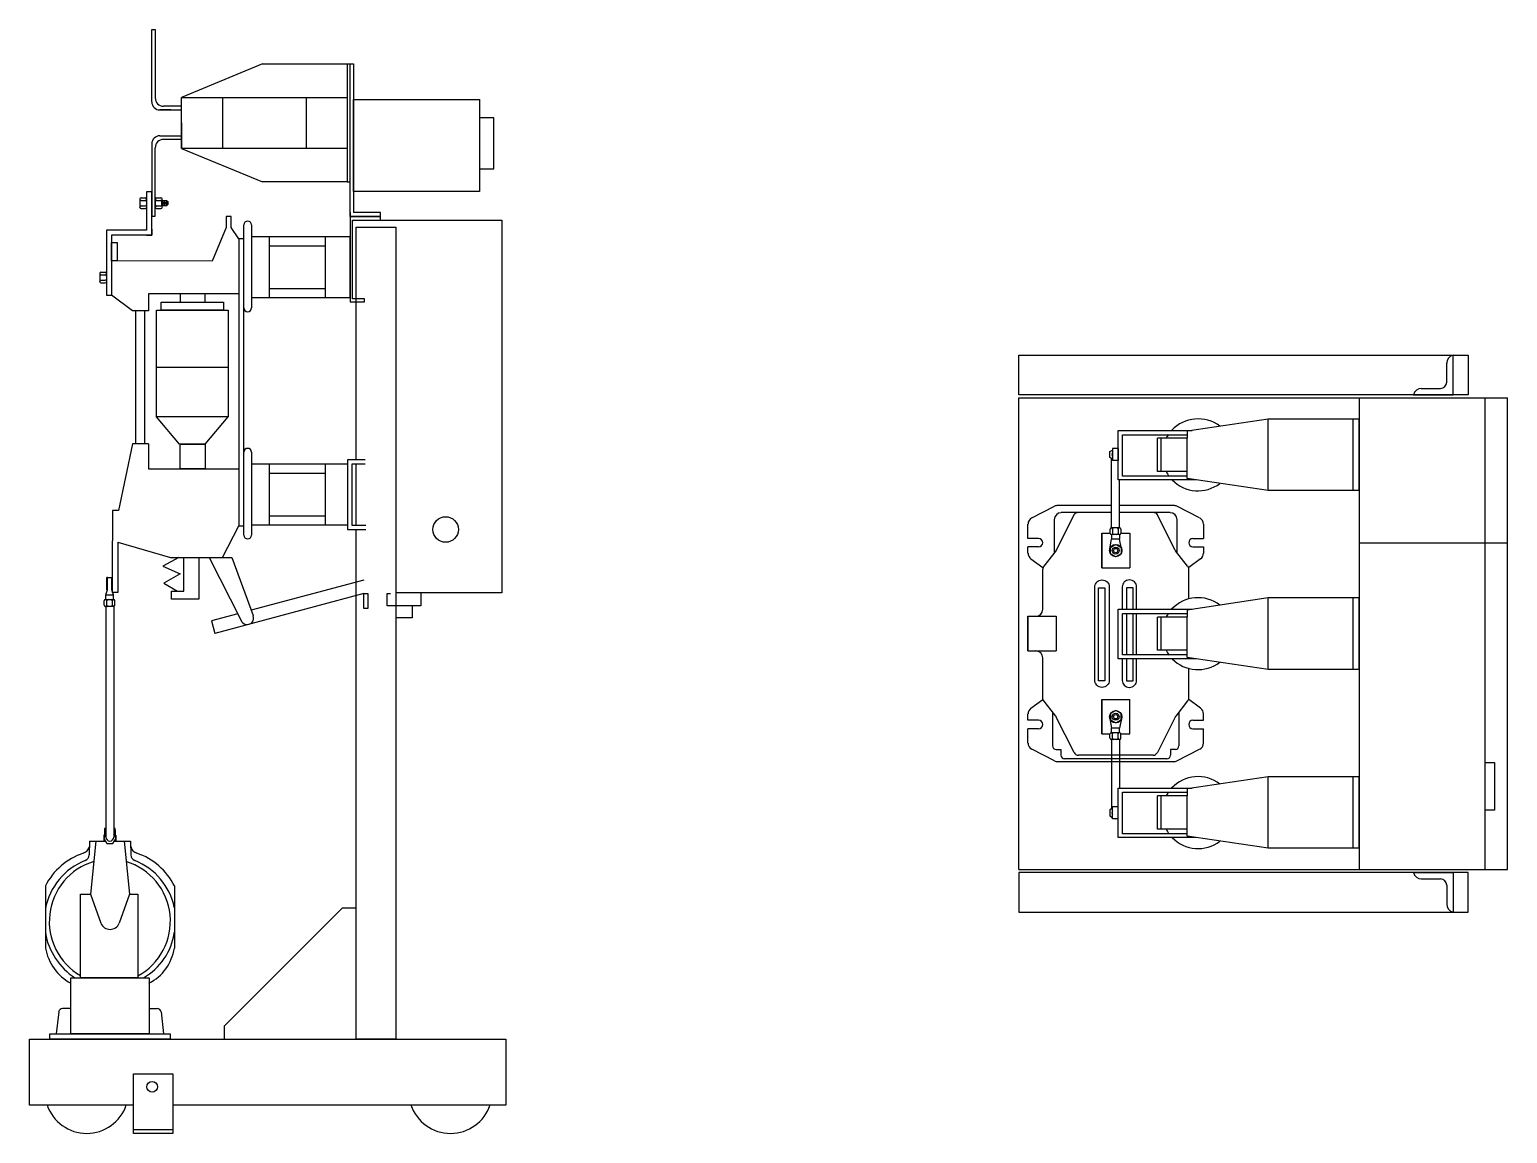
# Model space of a CAD drawing. Extents: x 12116 to 15832, y -17115 to -14055.
# Drawn here: x 12116 to 13977, y -17115 to -15725 of the extents above; entities that cross this region are included whole.
import ezdxf

# ---------------------------------------------------------------- set-up
doc = ezdxf.new("R2010")
doc.units = 0
for name, color, linetype in [('BARRAMENTO', 30, 'Continuous'), ('ESTRUTURA DE VÁCUO', 2, 'Continuous'), ('ESTRUTURA DISJUNTOR', 1, 'Continuous'), ('ISOLADORES', 93, 'Continuous'), ('TC', 155, 'Continuous'), ('TP', 131, 'Continuous')]:
    doc.layers.add(name, color=color, linetype=linetype)

msp = doc.modelspace()

# ---------------------------------------------------------------- linework, layer by layer
at = {"color": 1}
for p, q in [((12516.4, -15768.6), (12520.2, -15768.6)), ((12294, -15826.6), (12280.4, -15826.6)), ((12516.4, -15917), (12520.2, -15917)), ((12255.1, -15938.6), (12255.1, -15939)), ((12255.1, -15939), (12255.1, -15948.8)), ((12255.1, -15949.2), (12255.1, -15948.8)), ((12256.6, -15937.2), (12262.1, -15937.2)), ((12256.6, -15940.5), (12262.1, -15940.5)), ((12256.6, -15947.3), (12262.1, -15947.3)), ((12256.6, -15947.3), (12262.1, -15947.3)), ((12263.6, -15938.6), (12263.6, -15939)), ((12263.6, -15939), (12263.6, -15949.2)), ((12274.6, -15938.6), (12274.6, -15939)), ((12274.6, -15939), (12274.6, -15948.8)), ((12274.6, -15949.2), (12274.6, -15948.8)), ((12276.1, -15937.2), (12281.6, -15937.2)), ((12276.1, -15940.5), (12281.6, -15940.5)), ((12276.1, -15947.3), (12281.6, -15947.3)), ((12276.1, -15947.3), (12281.6, -15947.3)), ((12283, -15938.6), (12283, -15939)), ((12283, -15939), (12283, -15949.2)), ((12284, -15941.2), (12284, -15946.3)), ((12285.2, -15942.5), (12285.2, -15945.1)), ((12286.2, -15941.2), (12286.2, -15946.3)), ((12287.4, -15942.5), (12287.4, -15945.1)), ((12288.6, -15940.4), (12288.6, -15947.2)), ((12288.6, -15940.4), (12290.2, -15941.8)), ((12288.6, -15947.2), (12290.2, -15945.8)), ((12256.6, -15950.6), (12262.1, -15950.6)), ((12276.1, -15950.6), (12281.6, -15950.6)), ((12204.6, -16032.4), (12204.6, -16032.8)), ((12204.6, -16032.8), (12204.6, -16042.6)), ((12204.6, -16042.9), (12204.6, -16042.6)), ((12206.1, -16030.9), (12211.6, -16030.9)), ((12206.1, -16034.2), (12211.6, -16034.2)), ((12206.1, -16041.1), (12211.6, -16041.1)), ((12206.1, -16041.1), (12211.6, -16041.1)), ((12213.1, -16032.4), (12213.1, -16032.8)), ((12213.1, -16032.8), (12213.1, -16042.9)), ((12206.1, -16044.4), (12211.6, -16044.4)), ((13909.1, -16185.3), (13909.1, -16135.3)), ((13901.1, -16169.3), (13901.1, -16145)), ((13362.2, -16188.9), (13977.4, -16188.9)), ((13362.2, -16783.2), (13362.2, -16188.9)), ((13790.8, -16188.9), (13790.8, -16783.2)), ((13810.5, -16188.9), (13977.4, -16188.9)), ((13859.1, -16185.3), (13909.1, -16185.3)), ((13868.9, -16177.3), (13893.1, -16177.3)), ((13949.3, -16783.2), (13949.3, -16188.9)), ((13977.4, -16783.2), (13977.4, -16188.9)), ((13977.4, -16783.2), (13977.4, -16188.9)), ((13790.8, -16305.9), (13790.8, -16215.9)), ((13536.7, -16281.8), (13536.7, -16240)), ((13574.3, -16240), (13536.7, -16240)), ((13541.2, -16281.8), (13541.2, -16240)), ((13487.3, -16252.7), (13480, -16252.7)), ((13480, -16252.7), (13480, -16268.1)), ((13487.3, -16252.7), (13487.3, -16268.1)), ((13487.3, -16268.1), (13480, -16268.1)), ((13574.3, -16281.8), (13536.7, -16281.8)), ((13476.9, -16354.4), (13476.9, -16359.9)), ((13478.4, -16352.9), (13478.8, -16352.9)), ((13488.6, -16352.9), (13478.8, -16352.9)), ((13480.2, -16354.4), (13480.2, -16359.9)), ((13480.2, -16354.4), (13480.2, -16359.9)), ((13487.1, -16354.4), (13487.1, -16359.9)), ((13488.9, -16352.9), (13488.6, -16352.9)), ((13490.4, -16354.4), (13490.4, -16359.9)), ((13476.8, -16379.2), (13478.7, -16367.2)), ((13478.4, -16361.4), (13478.8, -16361.4)), ((13478.7, -16361.4), (13478.7, -16367.2)), ((13488.7, -16367.2), (13478.7, -16367.2)), ((13488.6, -16361.4), (13478.8, -16361.4)), ((13488.9, -16361.4), (13488.6, -16361.4)), ((13488.7, -16361.4), (13488.7, -16367.2)), ((13491.5, -16379.2), (13488.7, -16367.2)), ((13790.8, -16371.7), (13977.4, -16371.7)), ((12213.4, -16430.7), (12213.4, -16415.3)), ((12214.4, -16415.3), (12213.4, -16415.3)), ((12214.4, -16430.7), (12214.4, -16415.3)), ((12214.4, -16415.3), (12219.8, -16415.3)), ((12219.8, -16430.7), (12219.8, -16415.3)), ((12219.8, -16415.3), (12220.7, -16415.3)), ((12220.7, -16430.7), (12220.7, -16415.3)), ((12212.1, -16437.3), (12214.4, -16430.7)), ((12213.4, -16430.7), (12214.4, -16430.7)), ((12222.1, -16437.3), (12219.8, -16430.7)), ((12220.7, -16430.7), (12219.8, -16430.7)), ((12210.3, -16450.2), (12210.3, -16444.7)), ((12211.8, -16443.2), (12212.2, -16443.2)), ((12211.8, -16451.6), (12212.2, -16451.6)), ((12212.1, -16443.2), (12212.1, -16437.3)), ((12212.1, -16437.3), (12222.1, -16437.3)), ((12212.2, -16443.2), (12222, -16443.2)), ((12212.2, -16451.6), (12222, -16451.6)), ((12213.6, -16450.2), (12213.6, -16444.7)), ((12220.5, -16450.2), (12220.5, -16444.7)), ((12220.5, -16450.2), (12220.5, -16444.7)), ((12222.3, -16443.2), (12222, -16443.2)), ((12222.3, -16451.6), (12222, -16451.6)), ((12222.1, -16443.2), (12222.1, -16437.3)), ((12223.8, -16450.2), (12223.8, -16444.7)), ((13790.8, -16531.1), (13790.8, -16441.1)), ((13536.7, -16507), (13536.7, -16465.2)), ((13574.3, -16465.2), (13536.7, -16465.2)), ((13541.2, -16507), (13541.2, -16465.2)), ((13574.3, -16507), (13536.7, -16507)), ((13476.8, -16592.9), (13478.7, -16604.9)), ((13491.5, -16592.9), (13488.7, -16604.9)), ((13476.9, -16617.8), (13476.9, -16612.3)), ((13478.4, -16610.8), (13478.8, -16610.8)), ((13478.4, -16619.3), (13478.8, -16619.3)), ((13478.7, -16610.8), (13478.7, -16604.9)), ((13488.7, -16604.9), (13478.7, -16604.9)), ((13488.6, -16610.8), (13478.8, -16610.8)), ((13488.6, -16619.3), (13478.8, -16619.3)), ((13480.2, -16617.8), (13480.2, -16612.3)), ((13480.2, -16617.8), (13480.2, -16612.3)), ((13487.1, -16617.8), (13487.1, -16612.3)), ((13488.9, -16610.8), (13488.6, -16610.8)), ((13488.9, -16619.3), (13488.6, -16619.3)), ((13488.7, -16610.8), (13488.7, -16604.9)), ((13490.4, -16617.8), (13490.4, -16612.3)), ((13790.8, -16756.4), (13790.8, -16666.4)), ((13536.7, -16732.3), (13536.7, -16690.5)), ((13574.3, -16690.5), (13536.7, -16690.5)), ((13541.2, -16732.3), (13541.2, -16690.5)), ((13487.3, -16704), (13480, -16704)), ((13480, -16719.4), (13480, -16704)), ((13487.3, -16719.4), (13487.3, -16704)), ((12212.3, -16731.5), (12210.6, -16731.5)), ((12210.6, -16731.5), (12210.6, -16733)), ((12224.1, -16731.5), (12222.3, -16731.5)), ((12224.1, -16733), (12224.1, -16731.5)), ((13487.3, -16719.4), (13480, -16719.4)), ((12209.7, -16739.9), (12209.7, -16747.2)), ((12211.7, -16739.9), (12209.7, -16739.9)), ((12211.7, -16747.2), (12209.7, -16747.2)), ((12210.6, -16733), (12210.6, -16739.9)), ((12225, -16739.9), (12223, -16739.9)), ((12225, -16747.2), (12223, -16747.2)), ((12224.1, -16733), (12224.1, -16739.9)), ((12225, -16739.9), (12225, -16747.2)), ((13574.3, -16732.3), (13536.7, -16732.3)), ((13362.2, -16783.2), (13977.4, -16783.2)), ((13810.5, -16783.2), (13977.4, -16783.2)), ((13859.1, -16786.9), (13909.1, -16786.9)), ((13909.1, -16786.9), (13909.1, -16836.9)), ((13868.9, -16794.9), (13893.1, -16794.9)), ((13901.1, -16802.9), (13901.1, -16827.1))]:
    msp.add_line(p, q, dxfattribs=at)
for points in [[(12288.6, -15947.2), (12283, -15947.2), (12283, -15940.4), (12288.6, -15940.4)], [(12290.2, -15941.8), (12290.2, -15945.8)], [(13480, -16266.1), (13476.9, -16264.3), (13476.9, -16256.5), (13480, -16254.8)], [(13483.5, -16252.7), (13483.7, -16252.6), (13483.8, -16252.7)], [(13483.8, -16268.1), (13483.7, -16268.2), (13483.5, -16268.1)], [(13480, -16706), (13476.9, -16707.8), (13476.9, -16715.6), (13480, -16717.4)], [(13483.8, -16704), (13483.7, -16703.9), (13483.5, -16704)], [(13483.5, -16719.4), (13483.7, -16719.5), (13483.8, -16719.4)], [(12212.3, -16738.8), (12209.6, -16743.6), (12213.5, -16750.3), (12221.2, -16750.3), (12225.1, -16743.6), (12222.3, -16738.8)]]:
    msp.add_lwpolyline(points, dxfattribs=at)
for points in [[(12283, -15940.6), (12283, -15940.6), (12283, -15947.2), (12283, -15947.2)], [(13928, -16185.3), (13362.2, -16185.3), (13362.2, -16135.3), (13928, -16135.3)], [(13490.9, -16385.4), (13484.1, -16389.3), (13477.4, -16385.4), (13477.4, -16377.6), (13484.1, -16373.7), (13490.9, -16377.6)], [(13490.9, -16586.8), (13484.1, -16582.9), (13477.4, -16586.8), (13477.4, -16594.5), (13484.1, -16598.4), (13490.9, -16594.5)], [(13949.3, -16648.5), (13961.2, -16648.5), (13961.2, -16708.3), (13949.3, -16708.3)], [(13928, -16786.9), (13362.2, -16786.9), (13362.2, -16836.9), (13928, -16836.9)]]:
    msp.add_lwpolyline(points, close=True, dxfattribs=at)
msp.add_lwpolyline([(12386.1, -15988.7), (12379.6, -15988.7), (12379.6, -16350.2), (12386.1, -16350.2)], close=True)
for centre, radius in [((13484.1, -16381.5), 7.7), ((13484.1, -16381.5), 4.36), ((13484.1, -16590.7), 7.7), ((13484.1, -16590.7), 4.36)]:
    msp.add_circle(centre, radius, dxfattribs=at)
for centre, radius, start, end in [((12256.6, -15938.6), 1.48, 90, 180), ((12256.6, -15939), 1.48, 180, 270), ((12256.6, -15941.9), 1.48, 90, 180), ((12256.6, -15945.9), 1.48, 180, 270), ((12256.6, -15948.8), 1.48, 90, 180), ((12256.6, -15949.2), 1.48, 180, 270), ((12262.1, -15938.6), 1.48, 0, 90), ((12262.1, -15939), 1.48, 270, 0), ((12262.1, -15941.9), 1.48, 0, 90), ((12262.1, -15945.9), 1.48, 270, 0), ((12262.1, -15949.2), 1.48, 270, 0), ((12276.1, -15938.6), 1.48, 90, 180), ((12276.1, -15939), 1.48, 180, 270), ((12276.1, -15941.9), 1.48, 90, 180), ((12276.1, -15945.9), 1.48, 180, 270), ((12276.1, -15948.8), 1.48, 90, 180), ((12276.1, -15949.2), 1.48, 180, 270), ((12281.6, -15938.6), 1.48, 0, 90), ((12281.6, -15939), 1.48, 270, 0), ((12281.6, -15941.9), 1.48, 0, 90), ((12281.6, -15945.9), 1.48, 270, 0), ((12281.6, -15949.2), 1.48, 270, 0), ((12206.1, -16032.4), 1.48, 90, 180), ((12206.1, -16032.8), 1.48, 180, 270), ((12206.1, -16035.7), 1.48, 90, 180), ((12206.1, -16039.6), 1.48, 180, 270), ((12206.1, -16042.6), 1.48, 90, 180), ((12206.1, -16042.9), 1.48, 180, 270), ((12211.6, -16032.4), 1.48, 0, 90), ((12211.6, -16032.8), 1.48, 270, 0), ((12211.6, -16035.7), 1.48, 0, 90), ((12211.6, -16039.6), 1.48, 270, 0), ((12211.6, -16042.9), 1.48, 270, 0), ((13911.4, -16145.3), 10.3, 102.7128, 181.5165), ((13893.1, -16169.3), 8, 270, 0), ((13869.1, -16187.6), 10.3, 88.4835, 167.2872), ((13483.7, -16260.4), 4.36, 146.9078, 213.0922), ((13478.4, -16354.4), 1.48, 90, 180), ((13478.4, -16359.9), 1.48, 180, 270), ((13478.8, -16354.4), 1.48, 0, 90), ((13478.8, -16359.9), 1.48, 270, 0), ((13481.7, -16354.4), 1.48, 90, 180), ((13481.7, -16359.9), 1.48, 180, 270), ((13485.6, -16354.4), 1.48, 0, 90), ((13485.6, -16359.9), 1.48, 270, 0), ((13488.6, -16354.4), 1.48, 90, 180), ((13488.6, -16359.9), 1.48, 180, 270), ((13488.9, -16354.4), 1.48, 0, 90), ((13488.9, -16359.9), 1.48, 270, 0), ((12211.8, -16444.7), 1.48, 90, 180), ((12211.8, -16450.2), 1.48, 180, 270), ((12212.2, -16444.7), 1.48, 0, 90), ((12212.2, -16450.2), 1.48, 270, 0), ((12215.1, -16444.7), 1.48, 90, 180), ((12215.1, -16450.2), 1.48, 180, 270), ((12219, -16444.7), 1.48, 0, 90), ((12219, -16450.2), 1.48, 270, 0), ((12222, -16444.7), 1.48, 90, 180), ((12222, -16450.2), 1.48, 180, 270), ((12222.3, -16444.7), 1.48, 0, 90), ((12222.3, -16450.2), 1.48, 270, 0), ((13478.4, -16612.3), 1.48, 90, 180), ((13478.4, -16617.8), 1.48, 180, 270), ((13478.8, -16612.3), 1.48, 0, 90), ((13478.8, -16617.8), 1.48, 270, 0), ((13481.7, -16612.3), 1.48, 90, 180), ((13481.7, -16617.8), 1.48, 180, 270), ((13485.6, -16612.3), 1.48, 0, 90), ((13485.6, -16617.8), 1.48, 270, 0), ((13488.6, -16612.3), 1.48, 90, 180), ((13488.6, -16617.8), 1.48, 180, 270), ((13488.9, -16612.3), 1.48, 0, 90), ((13488.9, -16617.8), 1.48, 270, 0), ((13483.7, -16711.7), 4.36, 146.9078, 213.0922), ((12212.1, -16733), 1.48, 90, 180), ((12222.6, -16733), 1.48, 0, 90), ((12212.1, -16738.5), 1.48, 180, 254.9649), ((12217.3, -16742.2), 5, 180, 0), ((12222.6, -16738.5), 1.48, 285.0351, 0), ((13869.1, -16784.6), 10.3, 192.7128, 271.5165), ((13893.1, -16802.9), 8, 0, 90), ((13911.4, -16826.8), 10.3, 178.4835, 257.2872)]:
    msp.add_arc(centre, radius, start, end, dxfattribs=at)
at = {"layer": 'BARRAMENTO'}
for p, q in [((13479, -16352.9), (13479, -16265.5)), ((13489, -16352.9), (13489, -16291.6)), ((12212.3, -16451.6), (12212.3, -16742.2)), ((12222.3, -16451.6), (12222.3, -16742.2)), ((13479, -16619.3), (13479, -16706.6)), ((13489, -16619.3), (13489, -16680.6))]:
    msp.add_line(p, q, dxfattribs=at)
at = {"layer": 'ESTRUTURA DE VÁCUO'}
for p, q in [((12370, -15960.8), (12363.9, -15960.8)), ((12363.9, -15960.8), (12363.9, -15974.4)), ((12370, -15974.4), (12370, -15960.8)), ((12363.9, -15974.4), (12346.1, -16016.8)), ((12379.6, -15988.7), (12370, -15974.4)), ((12346.1, -16016.8), (12226.7, -16016.6)), ((12245.9, -16079.7), (12219.6, -16059.7)), ((12379.6, -16058.1), (12266.1, -16058.1)), ((12266.1, -16058.1), (12266.1, -16079.7)), ((12266.1, -16079.7), (12245.9, -16079.7)), ((12249.5, -16079.7), (12249.5, -16247.1)), ((12260.9, -16079.7), (12260.9, -16247.1)), ((12366.5, -16150.7), (12275.9, -16150.7)), ((12304.9, -16247.4), (12275.9, -16213.1)), ((12366.5, -16213.1), (12275.9, -16213.1)), ((12337.5, -16247.4), (12366.5, -16213.1)), ((12245.9, -16247.1), (12228.3, -16330.8)), ((12266.1, -16247.1), (12245.9, -16247.1)), ((12266.1, -16247.1), (12266.1, -16278.4)), ((12266.1, -16278.4), (12379.6, -16278.4)), ((12228.3, -16330.8), (12220.7, -16330.8)), ((12220.7, -16330.8), (12220.7, -16369)), ((12359.1, -16390), (12379.6, -16350.2)), ((12227.3, -16370.9), (12293.6, -16390)), ((12304.3, -16390), (12284, -16401.2)), ((12293.6, -16390), (12370.8, -16390.3)), ((12342.3, -16390.3), (12382.3, -16468.8)), ((12370.8, -16390.3), (12398, -16463.4)), ((12284, -16401.2), (12306.1, -16410.8)), ((12306.1, -16410.8), (12285.4, -16422.5)), ((12285.4, -16422.5), (12302.7, -16432.7)), ((12537.2, -16418.6), (12395.4, -16456.5)), ((12537.2, -16435.6), (12349.5, -16485.8)), ((12378.4, -16461.1), (12345.2, -16469.9)), ((12345.2, -16469.9), (12349.5, -16485.8))]:
    msp.add_line(p, q, dxfattribs=at)
for points in [[(12219.6, -15993.5), (12226.7, -15993.5), (12226.7, -16016.6), (12219.6, -16016.6)], [(12305.7, -16068.8), (12337.5, -16068.8), (12337.5, -16058.1), (12305.7, -16058.1)], [(12281.9, -16068.8), (12360.5, -16068.8), (12360.5, -16078.9), (12281.9, -16078.9)], [(12305.7, -16247.4), (12337.5, -16247.4), (12337.5, -16278.4), (12305.7, -16278.4)]]:
    msp.add_lwpolyline(points, close=True, dxfattribs=at)
for points in [[(12275.9, -16213.1), (12275.9, -16078.9), (12366.5, -16078.9), (12366.5, -16213.1)], [(12337.5, -16247.4), (12304.9, -16247.4)], [(13585.4, -16292.4), (13487.3, -16292.4), (13487.3, -16230.2), (13580.6, -16230.2)], [(13574.3, -16287.8), (13492.6, -16287.8), (13492.6, -16235.5), (13574.3, -16235.5)], [(12227.3, -16370.9), (12227.3, -16434.1), (12220.7, -16434.1), (12220.7, -16369)], [(12310.4, -16432.7), (12310.4, -16390), (12329.6, -16390), (12329.6, -16442.8), (12310.4, -16442.8)], [(12329.6, -16432.7), (12329.6, -16442.8), (12295.1, -16442.8), (12295.1, -16432.7), (12310.4, -16432.7)], [(13585.4, -16517.6), (13487.3, -16517.6), (13487.3, -16455.3), (13580.6, -16455.3)], [(13574.3, -16512.9), (13492.6, -16512.9), (13492.6, -16460.6), (13574.3, -16460.6)], [(13585.4, -16742.9), (13487.3, -16742.9), (13487.3, -16680.6), (13580.6, -16680.6)], [(13574.3, -16738.2), (13492.6, -16738.2), (13492.6, -16685.9), (13574.3, -16685.9)]]:
    msp.add_lwpolyline(points, dxfattribs=at)
for centre, radius, start, end in [((13587.8, -16260.9), 45.3, 52.5594, 137.1814), ((13587.8, -16260.9), 45.3, 145.7884, 152.5239), ((13587.8, -16260.9), 45.3, 207.4761, 216.4085), ((13587.8, -16260.9), 45.3, 224.057, 307.4406), ((13587.8, -16486.1), 45.3, 52.5594, 137.1814), ((12390.2, -16466.3), 8.27, 197.5395, 20.1409), ((13587.8, -16486.1), 45.3, 145.7884, 152.5239), ((13587.8, -16486.1), 45.3, 207.4761, 216.4085), ((13587.8, -16486.1), 45.3, 224.057, 307.4406), ((13587.8, -16711.4), 45.3, 52.5594, 137.1814), ((13587.8, -16711.4), 45.3, 145.7884, 152.5239), ((13587.8, -16711.4), 45.3, 207.4761, 216.4085), ((13587.8, -16711.4), 45.3, 224.057, 307.4406)]:
    msp.add_arc(centre, radius, start, end, dxfattribs=at)
at = {"layer": 'ESTRUTURA DISJUNTOR'}
for p, q in [((12270.1, -15725.3), (12274.6, -15725.3)), ((12270.1, -15816.3), (12270.1, -15725.3)), ((12274.6, -15725.3), (12274.6, -15811.5)), ((12280.4, -15826.6), (12307.7, -15826.6)), ((12307.7, -15821.8), (12284.9, -15821.8)), ((12270.1, -15869.3), (12270.1, -15960.3)), ((12274.6, -15960.3), (12274.6, -15874.1)), ((12280.4, -15859.1), (12307.7, -15859.1)), ((12307.7, -15863.9), (12284.9, -15863.9)), ((12270.1, -15960.3), (12274.6, -15960.3)), ((12520.2, -15965.5), (12520.2, -16068.3)), ((12522.8, -16064.4), (12522.8, -15965.5)), ((12558.1, -15965.5), (12710.9, -15965.5)), ((12710.9, -15965.5), (12710.9, -16434.8)), ((12219.6, -15984.4), (12219.6, -16059.7)), ((12213.1, -16059.7), (12219.6, -16059.7)), ((12520.2, -16068.3), (12538, -16068.3)), ((12538, -16064.4), (12522.8, -16064.4)), ((12538, -16068.3), (12538, -16064.4)), ((12538.8, -16267.3), (12516.6, -16267.3)), ((12516.6, -16267.3), (12516.6, -16355)), ((12538.8, -16272.8), (12522, -16272.8)), ((12522, -16272.8), (12522, -16349.5)), ((12516.6, -16355), (12539.9, -16355)), ((12522, -16349.5), (12539.9, -16349.5)), ((12566.7, -16451), (12566.7, -16435.7)), ((12566.7, -16435.7), (12571, -16435.7)), ((12609.2, -16451), (12566.7, -16451)), ((12710.9, -16434.8), (12577.6, -16434.8)), ((12598.2, -16451), (12598.2, -16466.1)), ((12609.2, -16434.8), (12609.2, -16451)), ((12598.2, -16466.1), (12577.6, -16466.1)), ((12510.5, -16831.2), (12361.9, -16979.8)), ((12510.5, -16831.2), (12527.5, -16831.2)), ((12510.5, -16831.2), (12527.5, -16831.2)), ((12361.9, -16996.8), (12361.9, -16979.8)), ((12361.9, -16996.8), (12527.5, -16996.8)), ((12296.7, -17110.9), (12247.2, -17110.9))]:
    msp.add_line(p, q, dxfattribs=at)
for points in [[(12524.2, -15960.6), (12520.2, -15960.6), (12520.2, -15768.6), (12524.2, -15768.6), (12524.2, -15955.6)], [(12263.6, -15984.4), (12270.1, -15984.4), (12270.1, -15929.5), (12263.6, -15929.5), (12263.6, -15976.9)], [(12520.2, -15955.6), (12520.2, -15960.6), (12558.1, -15960.6), (12558.1, -15955.6), (12524.2, -15955.6)], [(12522.8, -15965.5), (12558.1, -15965.5), (12558.1, -15960.6), (12520.2, -15960.6), (12520.2, -15965.5)], [(12263.6, -15976.9), (12263.6, -15977.9), (12213.1, -15977.9), (12213.1, -16059.7)], [(12270.1, -15976.9), (12270.1, -15984.4), (12219.6, -15984.4)], [(12527.5, -16267.3), (12527.5, -15974.2), (12577.6, -15974.2), (12577.6, -16996.8), (12527.5, -16996.8), (12527.5, -16355)], [(12527.5, -16349.5), (12527.5, -16272.8)], [(12247.2, -17079.7), (12116.2, -17079.7), (12116.2, -16996.8), (12716.2, -16996.8), (12716.2, -17079.7), (12296.7, -17079.7)]]:
    msp.add_lwpolyline(points, dxfattribs=at)
for points in [[(12524.2, -15813.2), (12682.7, -15813.2), (12682.7, -15929.4), (12524.2, -15929.4)], [(12682.7, -15900.7), (12701.1, -15900.7), (12701.1, -15836.6), (12682.7, -15836.6)], [(12537.2, -16435.6), (12542.2, -16435.6), (12542.2, -16454.3), (12537.2, -16454.3)], [(12247.2, -17040.6), (12296.7, -17040.6), (12296.7, -17115.5), (12247.2, -17115.5)]]:
    msp.add_lwpolyline(points, close=True, dxfattribs=at)
for centre, radius in [((12640.2, -16354.9), 16.1), ((12270.6, -17056.7), 6.74)]:
    msp.add_circle(centre, radius, dxfattribs=at)
for centre, radius, start, end in [((12280.4, -15816.3), 10.3, 180, 270), ((12284.4, -15812), 9.79, 177.0317, 272.9683), ((12280.4, -15869.3), 10.3, 90, 180), ((12284.4, -15873.6), 9.79, 87.0317, 182.9683), ((12188.2, -17062.7), 52.7, 198.7581, 341.2419), ((12646.4, -17062.7), 52.7, 198.7581, 341.2419)]:
    msp.add_arc(centre, radius, start, end, dxfattribs=at)
at = {"layer": 'ISOLADORES'}
for p, q in [((12418.2, -15986.3), (12418.2, -16062.9)), ((12488.4, -15986.3), (12488.4, -16062.9)), ((12418.2, -15997.6), (12488.4, -15997.6)), ((12418.2, -16051.6), (12488.4, -16051.6)), ((12418.2, -16272.5), (12418.2, -16349.1)), ((12418.2, -16283.8), (12488.4, -16283.8)), ((12488.4, -16272.5), (12488.4, -16349.1)), ((12418.2, -16337.8), (12488.4, -16337.8))]:
    msp.add_line(p, q, dxfattribs=at)
for points in [[(12386.1, -16075.8), (12386.1, -15971.3)], [(12395.7, -15971.3), (12395.7, -16075.8)], [(12386.1, -16362), (12386.1, -16257.5)], [(12395.7, -16257.5), (12395.7, -16362)], [(12516.6, -16272.5), (12395.7, -16272.5), (12395.7, -16349.1), (12516.6, -16349.1)]]:
    msp.add_lwpolyline(points, dxfattribs=at)
msp.add_lwpolyline([(12520.2, -15986.3), (12395.7, -15986.3), (12395.7, -16062.9), (12520.2, -16062.9)], close=True, dxfattribs=at)
for centre, start, end in [((12390.9, -15971.3), 0, 180), ((12390.9, -16075.8), 180, 0), ((12390.9, -16257.5), 0, 180), ((12390.9, -16362), 180, 0)]:
    msp.add_arc(centre, 4.79, start, end, dxfattribs=at)
at = {"layer": 'TC'}
for p, q in [((12409.4, -15768.6), (12307.7, -15810.8)), ((12307.7, -15842.8), (12307.7, -15810.8)), ((12359.1, -15810.8), (12359.1, -15874.9)), ((12464.4, -15810.8), (12464.4, -15874.9)), ((12307.7, -15826.6), (12307.7, -15821.8)), ((12307.7, -15842.8), (12307.7, -15874.9)), ((12307.7, -15859.1), (12307.7, -15863.9)), ((12307.7, -15874.9), (12409.4, -15917)), ((13676, -16215.9), (13574.3, -16231.1)), ((13676, -16305.9), (13676, -16215.9)), ((13790.8, -16215.9), (13676, -16215.9)), ((13783, -16305.9), (13783, -16215.9)), ((13574.3, -16231.1), (13574.3, -16239.8)), ((13574.3, -16282), (13574.3, -16239.8)), ((13574.3, -16290.8), (13574.3, -16282)), ((13676, -16305.9), (13574.3, -16290.8)), ((13790.8, -16305.9), (13676, -16305.9)), ((13676, -16441.1), (13574.3, -16456.3)), ((13676, -16531.1), (13676, -16441.1)), ((13790.8, -16441.1), (13676, -16441.1)), ((13783, -16531.1), (13783, -16441.1)), ((13574.3, -16456.3), (13574.3, -16465)), ((13574.3, -16507.2), (13574.3, -16465)), ((13574.3, -16515.9), (13574.3, -16507.2)), ((13676, -16531.1), (13574.3, -16515.9)), ((13790.8, -16531.1), (13676, -16531.1)), ((13676, -16666.4), (13574.3, -16681.5)), ((13676, -16756.4), (13676, -16666.4)), ((13790.8, -16666.4), (13676, -16666.4)), ((13783, -16756.4), (13783, -16666.4)), ((13574.3, -16681.5), (13574.3, -16690.3)), ((13574.3, -16732.5), (13574.3, -16690.3)), ((13574.3, -16741.2), (13574.3, -16732.5)), ((13676, -16756.4), (13574.3, -16741.2)), ((13790.8, -16756.4), (13676, -16756.4))]:
    msp.add_line(p, q, dxfattribs=at)
msp.add_lwpolyline([(12409.4, -15768.6), (12516.4, -15768.6), (12516.4, -15917), (12409.4, -15917)], dxfattribs=at)
msp.add_lwpolyline([(12307.7, -15810.8), (12516.4, -15810.8), (12516.4, -15874.9), (12307.7, -15874.9)], close=True, dxfattribs=at)
at = {"layer": 'TP'}
for p, q in [((13378.4, -16340.4), (13407.1, -16325.6)), ((13431.5, -16336.6), (13409, -16381.5)), ((13479, -16324.7), (13411.1, -16324.7)), ((13479, -16333.7), (13415.6, -16333.7)), ((13479, -16333.7), (13436.8, -16333.7)), ((13557.1, -16324.7), (13489, -16324.7)), ((13552.7, -16333.7), (13489, -16333.7)), ((13531.5, -16333.7), (13489, -16333.7)), ((13559.1, -16381.2), (13536.7, -16336.6)), ((13589.8, -16340.4), (13561.2, -16325.6)), ((13373.6, -16366.2), (13373.6, -16348.2)), ((13406.7, -16342.6), (13406.7, -16384.4)), ((13466.5, -16359.7), (13476.2, -16359.7)), ((13466.5, -16403.3), (13466.5, -16359.7)), ((13466.5, -16359.7), (13476.9, -16359.7)), ((13466.5, -16359.7), (13476.2, -16359.7)), ((13466.5, -16359.7), (13466.5, -16403.3)), ((13490.4, -16359.7), (13501.8, -16359.7)), ((13501.8, -16359.7), (13501.8, -16403.3)), ((13561.6, -16384.4), (13561.6, -16342.6)), ((13594.6, -16348.2), (13594.6, -16366.2)), ((13386.9, -16366.2), (13373.6, -16366.2)), ((13386.9, -16376.8), (13373.6, -16376.8)), ((13373.6, -16384.7), (13373.6, -16376.8)), ((13581.4, -16366.2), (13594.6, -16366.2)), ((13581.4, -16376.8), (13594.6, -16376.8)), ((13594.6, -16376.8), (13594.6, -16384.7)), ((13377.3, -16391.9), (13392.2, -16402.8)), ((13409, -16381.5), (13393.5, -16401.2)), ((13574.7, -16401.2), (13559.5, -16381.8)), ((13591, -16391.9), (13576.1, -16402.8)), ((13392.2, -16455.4), (13392.2, -16405)), ((13466.5, -16403.3), (13476.2, -16403.3)), ((13466.5, -16403.3), (13501.8, -16403.3)), ((13466.5, -16403.3), (13476.2, -16403.3)), ((13576.1, -16442.3), (13576.1, -16405)), ((13373.6, -16464.2), (13383.4, -16464.2)), ((13373.6, -16507.8), (13373.6, -16464.2)), ((13373.6, -16464.2), (13409, -16464.2)), ((13373.6, -16464.2), (13383.4, -16464.2)), ((13373.6, -16464.2), (13373.6, -16507.8)), ((13409, -16464.2), (13409, -16507.8)), ((13576.1, -16455.4), (13576.1, -16455.3)), ((13373.6, -16507.8), (13383.4, -16507.8)), ((13373.6, -16507.8), (13409, -16507.8)), ((13373.6, -16507.8), (13383.4, -16507.8)), ((13392.2, -16569.2), (13392.2, -16516.6)), ((13576.1, -16567), (13576.1, -16529.8)), ((13377.3, -16580.1), (13392.2, -16569.2)), ((13408.6, -16590), (13392.2, -16569.2)), ((13466.5, -16568.9), (13476.2, -16568.9)), ((13466.5, -16568.9), (13466.5, -16612.4)), ((13466.5, -16568.9), (13501.8, -16568.9)), ((13466.5, -16568.9), (13476.2, -16568.9)), ((13466.5, -16612.4), (13466.5, -16568.9)), ((13501.8, -16612.4), (13501.8, -16568.9)), ((13574.7, -16570.8), (13559.7, -16590)), ((13591, -16580.1), (13576.1, -16569.2)), ((13373.6, -16595.2), (13373.6, -16587.2)), ((13386.9, -16595.2), (13373.6, -16595.2)), ((13404.5, -16584.8), (13404.5, -16627.4)), ((13431.7, -16635.7), (13409.3, -16591.1)), ((13559, -16591.1), (13536.6, -16635.7)), ((13563.7, -16584.8), (13563.7, -16627.4)), ((13581.4, -16595.2), (13594.6, -16595.2)), ((13594.6, -16595.2), (13594.6, -16587.2)), ((13373.6, -16623.8), (13373.6, -16605.8)), ((13386.9, -16605.8), (13373.6, -16605.8)), ((13466.5, -16612.4), (13476.2, -16612.4)), ((13466.5, -16612.4), (13476.9, -16612.4)), ((13466.5, -16612.4), (13476.2, -16612.4)), ((13490.4, -16612.4), (13501.8, -16612.4)), ((13581.4, -16605.8), (13594.6, -16605.8)), ((13594.6, -16623.8), (13594.6, -16605.8)), ((13407.1, -16646.4), (13378.4, -16631.6)), ((13409, -16631.8), (13415.2, -16631.8)), ((13415.2, -16631.8), (13415.2, -16639.2)), ((13531.1, -16639.2), (13437.2, -16639.2)), ((13553.1, -16631.8), (13553.1, -16639.2)), ((13559.3, -16631.8), (13553.1, -16631.8)), ((13561.2, -16646.4), (13589.8, -16631.6)), ((13557.1, -16647.3), (13411.1, -16647.3)), ((13548.6, -16643.6), (13419.6, -16643.6)), ((12191.6, -16747.2), (12191.3, -16764.7)), ((12191.6, -16747.2), (12211.7, -16747.2)), ((12199.8, -16747.2), (12192.8, -16814.1)), ((12223, -16747.2), (12243.5, -16747.2)), ((12235.3, -16747.2), (12242.3, -16814.1)), ((12243.5, -16747.2), (12243.8, -16764.7)), ((12136.2, -16803.8), (12136.2, -16882.1)), ((12298.6, -16803.8), (12298.6, -16882.1)), ((12192.8, -16814.1), (12206.1, -16850.8)), ((12242.3, -16814.1), (12229, -16850.8)), ((12152.9, -16962.3), (12149.7, -16990.2)), ((12168.1, -16958.3), (12157.8, -16958.3)), ((12266.7, -16958.3), (12277, -16958.3)), ((12281.9, -16962.3), (12285, -16990.2))]:
    msp.add_line(p, q, dxfattribs=at)
at = {"layer": 'TP', "color": 1}
msp.add_lwpolyline([(13457.8, -16544.9), (13457.8, -16427.3, -0.414214), (13466.7, -16418.4), (13467.1, -16418.4, -0.414214), (13476, -16427.3), (13476, -16544.9, -0.414214), (13467.1, -16553.7), (13466.7, -16553.7, -0.414214)], format="xyb", close=True, dxfattribs=at)
at = {"layer": 'TP'}
for points in [[(13462.4, -16545.5), (13462.4, -16428.4), (13470.5, -16428.4), (13470.5, -16545.5)], [(12168.1, -16919.5), (12266.7, -16919.5), (12266.7, -16990.2), (12168.1, -16990.2)], [(12141.7, -16990.2), (12293.4, -16990.2), (12293.4, -16996.8), (12141.7, -16996.8)]]:
    msp.add_lwpolyline(points, close=True, dxfattribs=at)
at = {"layer": 'TP', "color": 1}
for points in [[(13510.4, -16455.3), (13510.4, -16427.3, 0.414214), (13501.6, -16418.4), (13501.2, -16418.4, 0.414214), (13492.3, -16427.3), (13492.3, -16455.3)], [(13492.3, -16517.6), (13492.3, -16544.9, 0.414214), (13501.2, -16553.7), (13501.6, -16553.7, 0.414214), (13510.4, -16544.9), (13510.4, -16517.6)]]:
    msp.add_lwpolyline(points, format="xyb", dxfattribs=at)
at = {"layer": 'TP'}
for points in [[(13505.9, -16455.3), (13505.9, -16428.4), (13497.8, -16428.4), (13497.8, -16455.3)], [(13497.8, -16460.6), (13497.8, -16512.9)], [(13505.9, -16512.9), (13505.9, -16460.6)], [(13497.8, -16517.6), (13497.8, -16545.5), (13505.9, -16545.5), (13505.9, -16517.6)], [(12242.3, -16814.1), (12252.7, -16814.1), (12252.7, -16919.5), (12180.3, -16919.5), (12180.3, -16814.1), (12192.8, -16814.1)]]:
    msp.add_lwpolyline(points, dxfattribs=at)
at = {"layer": 'TP', "color": 1}
msp.add_lwpolyline([(13510.4, -16512.9), (13510.4, -16460.6)], dxfattribs=at)
for centre in [(13484.1, -16381.5), (13484.1, -16590.7)]:
    msp.add_circle(centre, 2.66, dxfattribs=at)
at = {"layer": 'TP'}
for centre, radius, start, end in [((13382.5, -16348.2), 8.84, 117.1829, 180), ((13415.6, -16342.6), 8.84, 90, 180), ((13415.6, -16342.6), 8.84, 90, 180), ((13411.1, -16333.5), 8.84, 90, 117.1829), ((13436.8, -16339.9), 6.19, 90, 147.7985), ((13531.5, -16339.9), 6.19, 32.2015, 90), ((13552.7, -16342.6), 8.84, 0, 90), ((13552.7, -16342.6), 8.84, 0, 90), ((13557.1, -16333.5), 8.84, 62.8171, 90), ((13585.8, -16348.2), 8.84, 0, 62.8171), ((13386.9, -16371.5), 5.3, 270, 90), ((13581.4, -16371.5), 5.3, 90, 270), ((13382.5, -16384.7), 8.84, 180, 233.7345), ((13585.8, -16384.7), 8.84, 306.2655, 0), ((13569.9, -16405), 6.19, 0, 38.204), ((13383.4, -16455.4), 8.84, 270, 0), ((13383.4, -16516.6), 8.84, 0, 90), ((13382.5, -16587.2), 8.84, 126.2655, 180), ((13569.9, -16567), 6.19, 321.796, 0), ((13585.8, -16587.2), 8.84, 0, 53.7345), ((13386.9, -16600.5), 5.3, 270, 90), ((13581.4, -16600.5), 5.3, 90, 270), ((13382.5, -16623.8), 8.84, 180, 242.8171), ((13409, -16627.4), 4.42, 180, 270), ((13437.2, -16633), 6.19, 206.5893, 270), ((13531.1, -16633), 6.19, 270, 333.4107), ((13559.3, -16627.4), 4.42, 270, 0), ((13585.8, -16623.8), 8.84, 297.1829, 0), ((13411.1, -16638.5), 8.84, 242.8171, 270), ((13419.6, -16639.2), 4.42, 180, 270), ((13548.6, -16639.2), 4.42, 270, 0), ((13557.1, -16638.5), 8.84, 270, 297.1829), ((12210.5, -16841.6), 83.4, 108.8026, 153.018), ((12179.7, -16751), 12.3, 288.5853, 345.1912), ((12183.5, -16764.5), 7.81, 290.818, 358.746), ((12255.2, -16751.4), 11.9, 193.5164, 251.9276), ((12251.6, -16764.5), 7.81, 181.254, 249.182), ((12225.2, -16840.3), 82, 26.4575, 71.3169), ((12216.2, -16847.6), 81.4, 111.5494, 169.3324), ((12219.9, -16848.5), 78.8, 106.8072, 239.8516), ((12215.1, -16848.2), 78.5, 298.55, 73.0511), ((12218.9, -16847.6), 81.4, 11.8821, 68.4506), ((12217.6, -16846.1), 12.4, 202.0969, 337.9031), ((12221.2, -16851.4), 78.1, 299.4531, 352.0152), ((12219, -16849), 83.9, 189.5766, 237.078), ((12199, -16870.3), 63.9, 190.67, 241.0941), ((12239.2, -16872.8), 60.1, 297.1497, 351.0862), ((12157.8, -16963.4), 5.07, 90, 167.8339), ((12277, -16963.4), 5.07, 12.1661, 90)]:
    msp.add_arc(centre, radius, start, end, dxfattribs=at)
at = {"layer": 'TP', "color": 1}
for centre, start, end in [((13564.3, -16377.9), 212.2015, 218.204), ((13398.4, -16405), 141.796, 180), ((13403.8, -16593.8), 26.5893, 38.204), ((13564.5, -16593.8), 141.796, 153.4107)]:
    msp.add_arc(centre, 6.19, start, end, dxfattribs=at)

doc.saveas('drawing.dxf')
